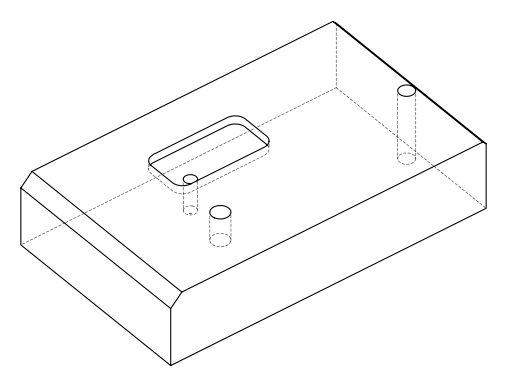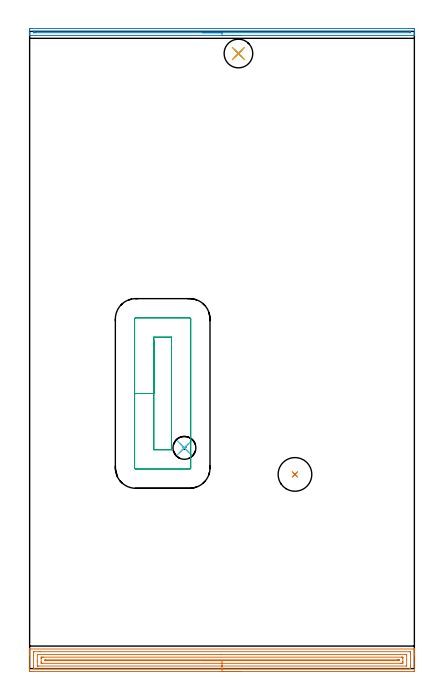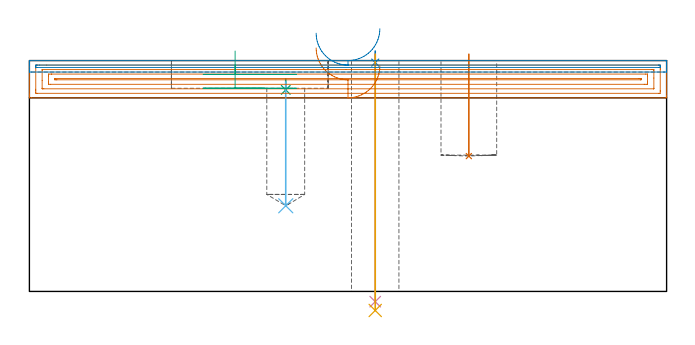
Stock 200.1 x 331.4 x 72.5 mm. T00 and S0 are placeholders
(PLAN: 9 operations, 6 tool changes, 14.2 min)
(1 INDEXABLE_INSERT_DRILL_BLIND_HOLE_FROM_SOLID | STEP1POCKET | NXT0302_006 | 0.13 min | 7157 mm3)
(2 SPOT_DRILL | STEP1HOLE | NXT0321_9005460120000 | 0.03 min | 2 mm3)
(3 SPOT_DRILL_1 | STEP1POCKET_1 | NXT0321_9005460120000 | 0.03 min | 884 mm3)
(4 DRILL_THROUGH_HOLE_INTO_CENTER | STEP1HOLE | NXT0301_065 | 0.31 min | 5012 mm3)
(5 DRILL_TO_ENLARGE_THROUGH_HOLE | STEP1HOLE | UGT0301_280 | 0.32 min | 7606 mm3)
(6 DRILL_BLIND_HOLE_INTO_CENTER | STEP1POCKET_1 | UGT0301_229 | 0.16 min | 3925 mm3)
(7 AREA_MILL | FG_CHAMFER_SURFACE | UGT0205_001 | 8.18 min | 13682 mm3)
(8 AREA_MILL_1 | FG_CHAMFER_SURFACE_1 | UGT0205_001 | 3.35 min | 1311 mm3)
(9 MILL_RECTANGULAR_POCKET | POCKET_RECTANGULAR_STRAIGHT | UGT0201_104 | Follow Part, ap 5, ae 75% | 1.68 min | 40403 mm3)
(TOOL NXT0302_006 | Index. Insert Drill 17.5mm [880-D1750L25-05] | D17.5 PA176 FL88 Z2)
(TOOL NXT0321_9005460120000 | NC Spot Drill, 142deg, 12mm, Carbide, Uncoated | D12 PA142 FL30 Z2)
(TOOL NXT0301_065 | Carbide Drill 9.4mm [860.1-0940-075A1-MM 2214] | D9.4 PA140 FL98 Z2)
(TOOL UGT0301_280 | Twist Drill 14.9 mm | D14.9 PA118 FL114 Z2)
(TOOL UGT0301_229 | Twist Drill 11.9 mm | D11.9 PA118 FL100 Z2)
(TOOL UGT0205_001 | Chamfer Mill 20 x 3 x 45 deg. | D20 FL50 Z2)
(TOOL UGT0201_104 | End Mill 20 mm | D20 FL22 Z2)
(OP 1 INDEXABLE_INSERT_DRILL_BLIND_HOLE_FROM_SOLID)
G17 G21 G94 G90
T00 M6
G54
G17 G0 G90 X138. Y101. S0 M3
G43 Z82.5 H1
G94 G81 G98 Z42.5 F250. R74.5
G80
M5
M2
(OP 2 SPOT_DRILL)
G17 G21 G94 G90
T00 M6
G54
G17 G0 G90 X108.6 Y319.9 S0 M3
G43 Z82.5 H0
G94 G81 G98 Z71.859 F250. R75.5
G80
M5
M2
(OP 3 SPOT_DRILL_1)
G17 G21 G94 G90
T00 M6
G54
G17 G0 G90 X80.5 Y114.8 S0 M3
G43 Z82.5 H0
G94 G81 G98 Z63.288 F250. R66.8
G80
M5
M2
(OP 4 DRILL_THROUGH_HOLE_INTO_CENTER)
G17 G21 G94 G90
T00 M6
G54
G17 G0 G90 X108.6 Y319.9 S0 M3
G43 Z82.5 H1
G94 G73 G98 Z-3.211 F250. Q8.412 R74.5
G80
M5
M2
(OP 5 DRILL_TO_ENLARGE_THROUGH_HOLE)
G17 G21 G94 G90
T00 M6
G54
G17 G0 G90 X108.6 Y319.9 S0 M3
G43 Z82.5 H0
G94 G73 G98 Z-5.976 F250. Q13.079 R74.5
G80
M5
M2
(OP 6 DRILL_BLIND_HOLE_INTO_CENTER)
G17 G21 G94 G90
T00 M6
G54
G17 G0 G90 X80.5 Y114.8 S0 M3
G43 Z82.5 H0
G94 G81 G98 Z26.9 F250. R65.8
G80
M5
M2
(OP 7 AREA_MILL)
G17 G21 G94 G90
T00 M6
G54
G17 G0 G90 X110.05 Y-1.5 S1061 M3
G43 Z82.5 H0
Z70.8
G94 G1 X110.012 Z69.928 F250.
X109.898 Z69.064
X109.709 Z68.212
X109.447 Z67.38
X109.113 Z66.574
X108.71 Z65.8
X108.242 Z65.064
X107.71 Z64.372
X107.121 Z63.729
X106.478 Z63.14
X105.786 Z62.608
X105.05 Z62.14
X104.276 Z61.737
X103.47 Z61.403
X102.638 Z61.141
X101.786 Z60.952
X100.922 Z60.838
X100.05 Z60.8
X0.598
X0.073 Y-1.494 Z60.803
X0.008 Y-1.492 Z60.806
X0.004 Y-0.972 Z61.325
X0. Y-0.377 Z61.92
Y7.011 Z69.305
Y7.595 Z69.892
Y7.898 Z70.194
Y8.482 Z70.778
Y8.785 Z71.08
Y9.391 Z71.69
Y9.672 Z71.971
Y9.839 Z72.139
X0.008 Y10.172 Z72.464
X0.01 Y10.205 Z72.495
X0.149 Y10.2 Z72.5
X199.948
X200.036 Y10.196 Z72.49
X200.09 Y10.173 Z72.464
X200.093 Y10.169 Z72.461
X200.1 Y9.839 Z72.138
Y9.391 Z71.69
Y8.785 Z71.08
Y7.595 Z69.892
Y7.011 Z69.305
Y-0.972 Z61.325
X200.098 Y-1.266 Z61.031
X200.09 Y-1.492 Z60.806
X199.863 Y-1.499 Z60.799
X100.05 Y-1.5 Z60.8
Y-0.086 Z62.214
X2.383
X2.01 Y-0.085 Z62.215
X2.002 Y0.293 Z62.593
X2. Y0.802 Z63.102
Y1.182 Z63.482
Y7.898 Z70.198
X2.002 Y8.276 Z70.576
X2.01 Y8.785 Z71.085
X2.381 Y8.786 Z71.086
X5.433
X197.717
X198.09 Y8.785 Z71.085
X198.098 Y8.407 Z70.707
X198.1 Y7.898 Z70.198
Y7.518 Z69.818
Y0.802 Z63.102
X198.099 Y0.424 Z62.724
X198.09 Y-0.085 Z62.215
X197.719 Y-0.086 Z62.214
X100.05
Y1.328 Z63.628
X4.529 Y1.329 Z63.629
X4.166 Y1.33 Z63.63
X4.046 Y1.332 Z63.632
X4.011 Y1.335 Z63.635
X4.005 Y1.414 Z63.714
X4.001 Y1.524 Z63.824
X4. Y3.989 Z66.289
X4.001 Y7.175 Z69.475
X4.01 Y7.34 Z69.64
X4.016 Y7.365 Z69.665
X4.031 Y7.368 Z69.668
X4.075 Y7.371 Z69.671
X99.423
X195.571
X195.934 Y7.37 Z69.67
X196.054 Y7.367 Z69.667
X196.089 Y7.365 Z69.665
X196.095 Y7.286 Z69.586
X196.099 Y7.176 Z69.476
X196.1 Y4.711 Z67.011
X196.099 Y1.525 Z63.825
X196.09 Y1.36 Z63.66
X196.084 Y1.334 Z63.634
X196.069 Y1.332 Z63.632
X196.025 Y1.329 Z63.629
X100.05 Y1.328 Z63.628
Y2.743 Z65.043
X6.674
X6.079 Y2.748 Z65.048
X6.015 Y2.749 Z65.049
X6.01 Y2.834 Z65.134
X6.004 Y3.027 Z65.327
X6. Y3.413 Z65.713
Y5.237 Z67.537
X6.005 Y5.655 Z67.955
X6.01 Y5.864 Z68.164
X6.023 Y5.95 Z68.25
X6.122 Y5.953 Z68.253
X6.842 Y5.957 Z68.257
X7.01
X193.426
X194.021 Y5.952 Z68.252
X194.085 Y5.95 Z68.25
X194.09 Y5.866 Z68.166
X194.096 Y5.673 Z67.973
X194.1 Y5.287 Z67.587
Y3.513 Z65.813
Y3.463 Z65.763
X194.095 Y3.045 Z65.345
X194.09 Y2.836 Z65.136
X194.077 Y2.749 Z65.049
X193.978 Y2.747 Z65.047
X193.258 Y2.743 Z65.043
X193.091
X100.05
Y4.157 Z66.457
X8.626
X8.432 Y4.158 Z66.458
X8.044 Y4.163 Z66.463
X8.009 Y4.166 Z66.466
X8.005 Y4.177 Z66.477
X8.001 Y4.206 Z66.506
X8. Y4.261 Z66.561
X8.002 Y4.35 Z66.65
X8.009 Y4.505 Z66.805
X8.014 Y4.536 Z66.836
X8.108 Y4.54 Z66.84
X8.238 Y4.542 Z66.842
X191.474 Y4.543 Z66.843
X191.668 Y4.542 Z66.842
X192.056 Y4.537 Z66.837
X192.091 Y4.534 Z66.834
X192.095 Y4.523 Z66.823
X192.099 Y4.494 Z66.794
X192.1 Y4.439 Z66.739
X192.098 Y4.35 Z66.65
X192.091 Y4.195 Z66.495
X192.087 Y4.164 Z66.464
X191.992 Y4.16 Z66.46
X191.863 Y4.158 Z66.458
X100.05 Y4.157 Z66.457
X99.178 Z66.495
X98.314 Z66.609
X97.462 Z66.798
X96.63 Z67.06
X95.824 Z67.394
X95.05 Z67.797
X94.314 Z68.265
X93.622 Z68.796
X92.979 Z69.386
X92.39 Z70.029
X91.858 Z70.721
X91.39 Z71.457
X90.987 Z72.231
X90.653 Z73.037
X90.391 Z73.869
X90.202 Z74.72
X90.088 Z75.585
X90.05 Z76.457
G0 Z82.5
M5
M2
(OP 8 AREA_MILL_1)
G17 G21 G94 G90
T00 M6
G54
G17 G0 G90 X110.05 Y329.3 S1061 M3
G43 Z82.5 H0
G94 G1 X110.012 Z81.628 F250.
X109.898 Z80.763
X109.709 Z79.912
X109.447 Z79.08
X109.113 Z78.274
X108.71 Z77.5
X108.242 Z76.764
X107.71 Z76.072
X107.121 Z75.429
X106.478 Z74.839
X105.786 Z74.308
X105.05 Z73.84
X104.276 Z73.437
X103.47 Z73.103
X102.638 Z72.841
X101.786 Z72.652
X100.922 Z72.538
X100.05 Z72.5
X0.152
X0.007 Y329.302 Z72.488
X0. Y329.311 Z72.479
Y329.624 Z72.175
Y330.055 Z71.744
Y330.658 Z71.136
Y331.843 Z69.954
X0.004 Y332.425 Z69.369
X0.009 Y332.89 Z68.904
X0.125 Y332.894 Z68.902
X0.598 Y332.9 Z68.9
X199.022
X199.502 Y332.899 Z68.901
X199.975 Y332.894 Z68.902
X200.091 Y332.89 Z68.904
X200.1 Y332.425 Z69.369
Y331.843 Z69.954
Y331.542 Z70.255
Y330.96 Z70.836
Y330.658 Z71.136
Y330.055 Z71.744
Y329.625 Z72.175
Y329.311 Z72.479
X200.093 Y329.302 Z72.488
X199.948 Y329.3 Z72.5
X100.05
Y330.714 Z71.086
X3.218
X2.382 Y330.715 Z71.085
X2.324 Y330.716 Z71.084
X2.01 Y330.726 Z71.074
X2.007 Y330.823 Z70.977
X2.003 Y331.034 Z70.766
X2.01 Y331.354 Z70.446
X2.016 Y331.479 Z70.321
X2.058 Y331.481 Z70.319
X2.16 Y331.484 Z70.316
X2.364 Y331.486 Z70.314
X2.382
X197.718 Y331.485 Z70.315
X197.776 Y331.484 Z70.316
X198.09 Y331.474 Z70.326
X198.093 Y331.377 Z70.423
X198.098 Y331.165 Z70.635
X198.094 Y330.911 Z70.889
X198.09 Y330.728 Z71.072
X197.718 Y330.716 Z71.084
X197.661 Y330.715 Z71.085
X100.05 Y330.714 Z71.086
X99.178 Z71.124
X98.314 Z71.238
X97.462 Z71.427
X96.63 Z71.689
X95.824 Z72.023
X95.05 Z72.426
X94.314 Z72.894
X93.622 Z73.425
X92.979 Z74.015
X92.39 Z74.658
X91.858 Z75.35
X91.39 Z76.086
X90.987 Z76.86
X90.653 Z77.666
X90.391 Z78.498
X90.202 Z79.349
X90.088 Z80.214
X90.05 Z81.086
G0 Z82.5
M5
M2
(OP 9 MILL_RECTANGULAR_POCKET)
G17 G21 G94 G90
T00 M6
G54
G17 G0 G90 X64.6 Y170.53 S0 M3
G43 Z82.5 H0
Z75.5
G94 G1 Y143.1 Z68.15 F250.
Y113.8 F500.
X73.8
Y172.4
X64.6
Y143.1
X54.6
Y104.4
G3 X55.2 Y103.8 R0.6
G1 X83.2
G3 X83.8 Y104.4 R0.6
G1 Y181.8
G3 X83.2 Y182.4 R0.6
G1 X55.2
G3 X54.6 Y181.8 R0.6
G1 Y143.1
Y142.1
G0 X64.6 Y170.53 Z71.15
G1 Y143.1 Z63.8 F250.
Y113.8 F500.
X73.8
Y172.4
X64.6
Y143.1
X54.6
Y104.4
G3 X55.2 Y103.8 R0.6
G1 X83.2
G3 X83.8 Y104.4 R0.6
G1 Y181.8
G3 X83.2 Y182.4 R0.6
G1 X55.2
G3 X54.6 Y181.8 R0.6
G1 Y143.1
Y142.1
G0 Z82.5
M5
M2
